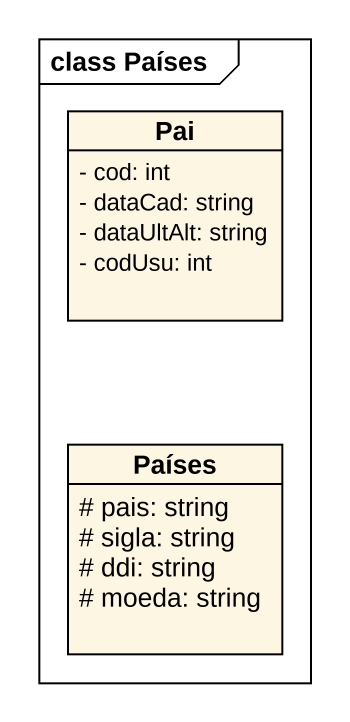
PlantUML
@startuml
mainframe class Países
hide circle
hide empty members
skinparam classAttributeIconSize 0
class Pai {
  - cod: int
  - dataCad: string
  - dataUltAlt: string
  - codUsu: int
}
class Países {
  # pais: string
  # sigla: string
  # ddi: string
  # moeda: string
}
@enduml
